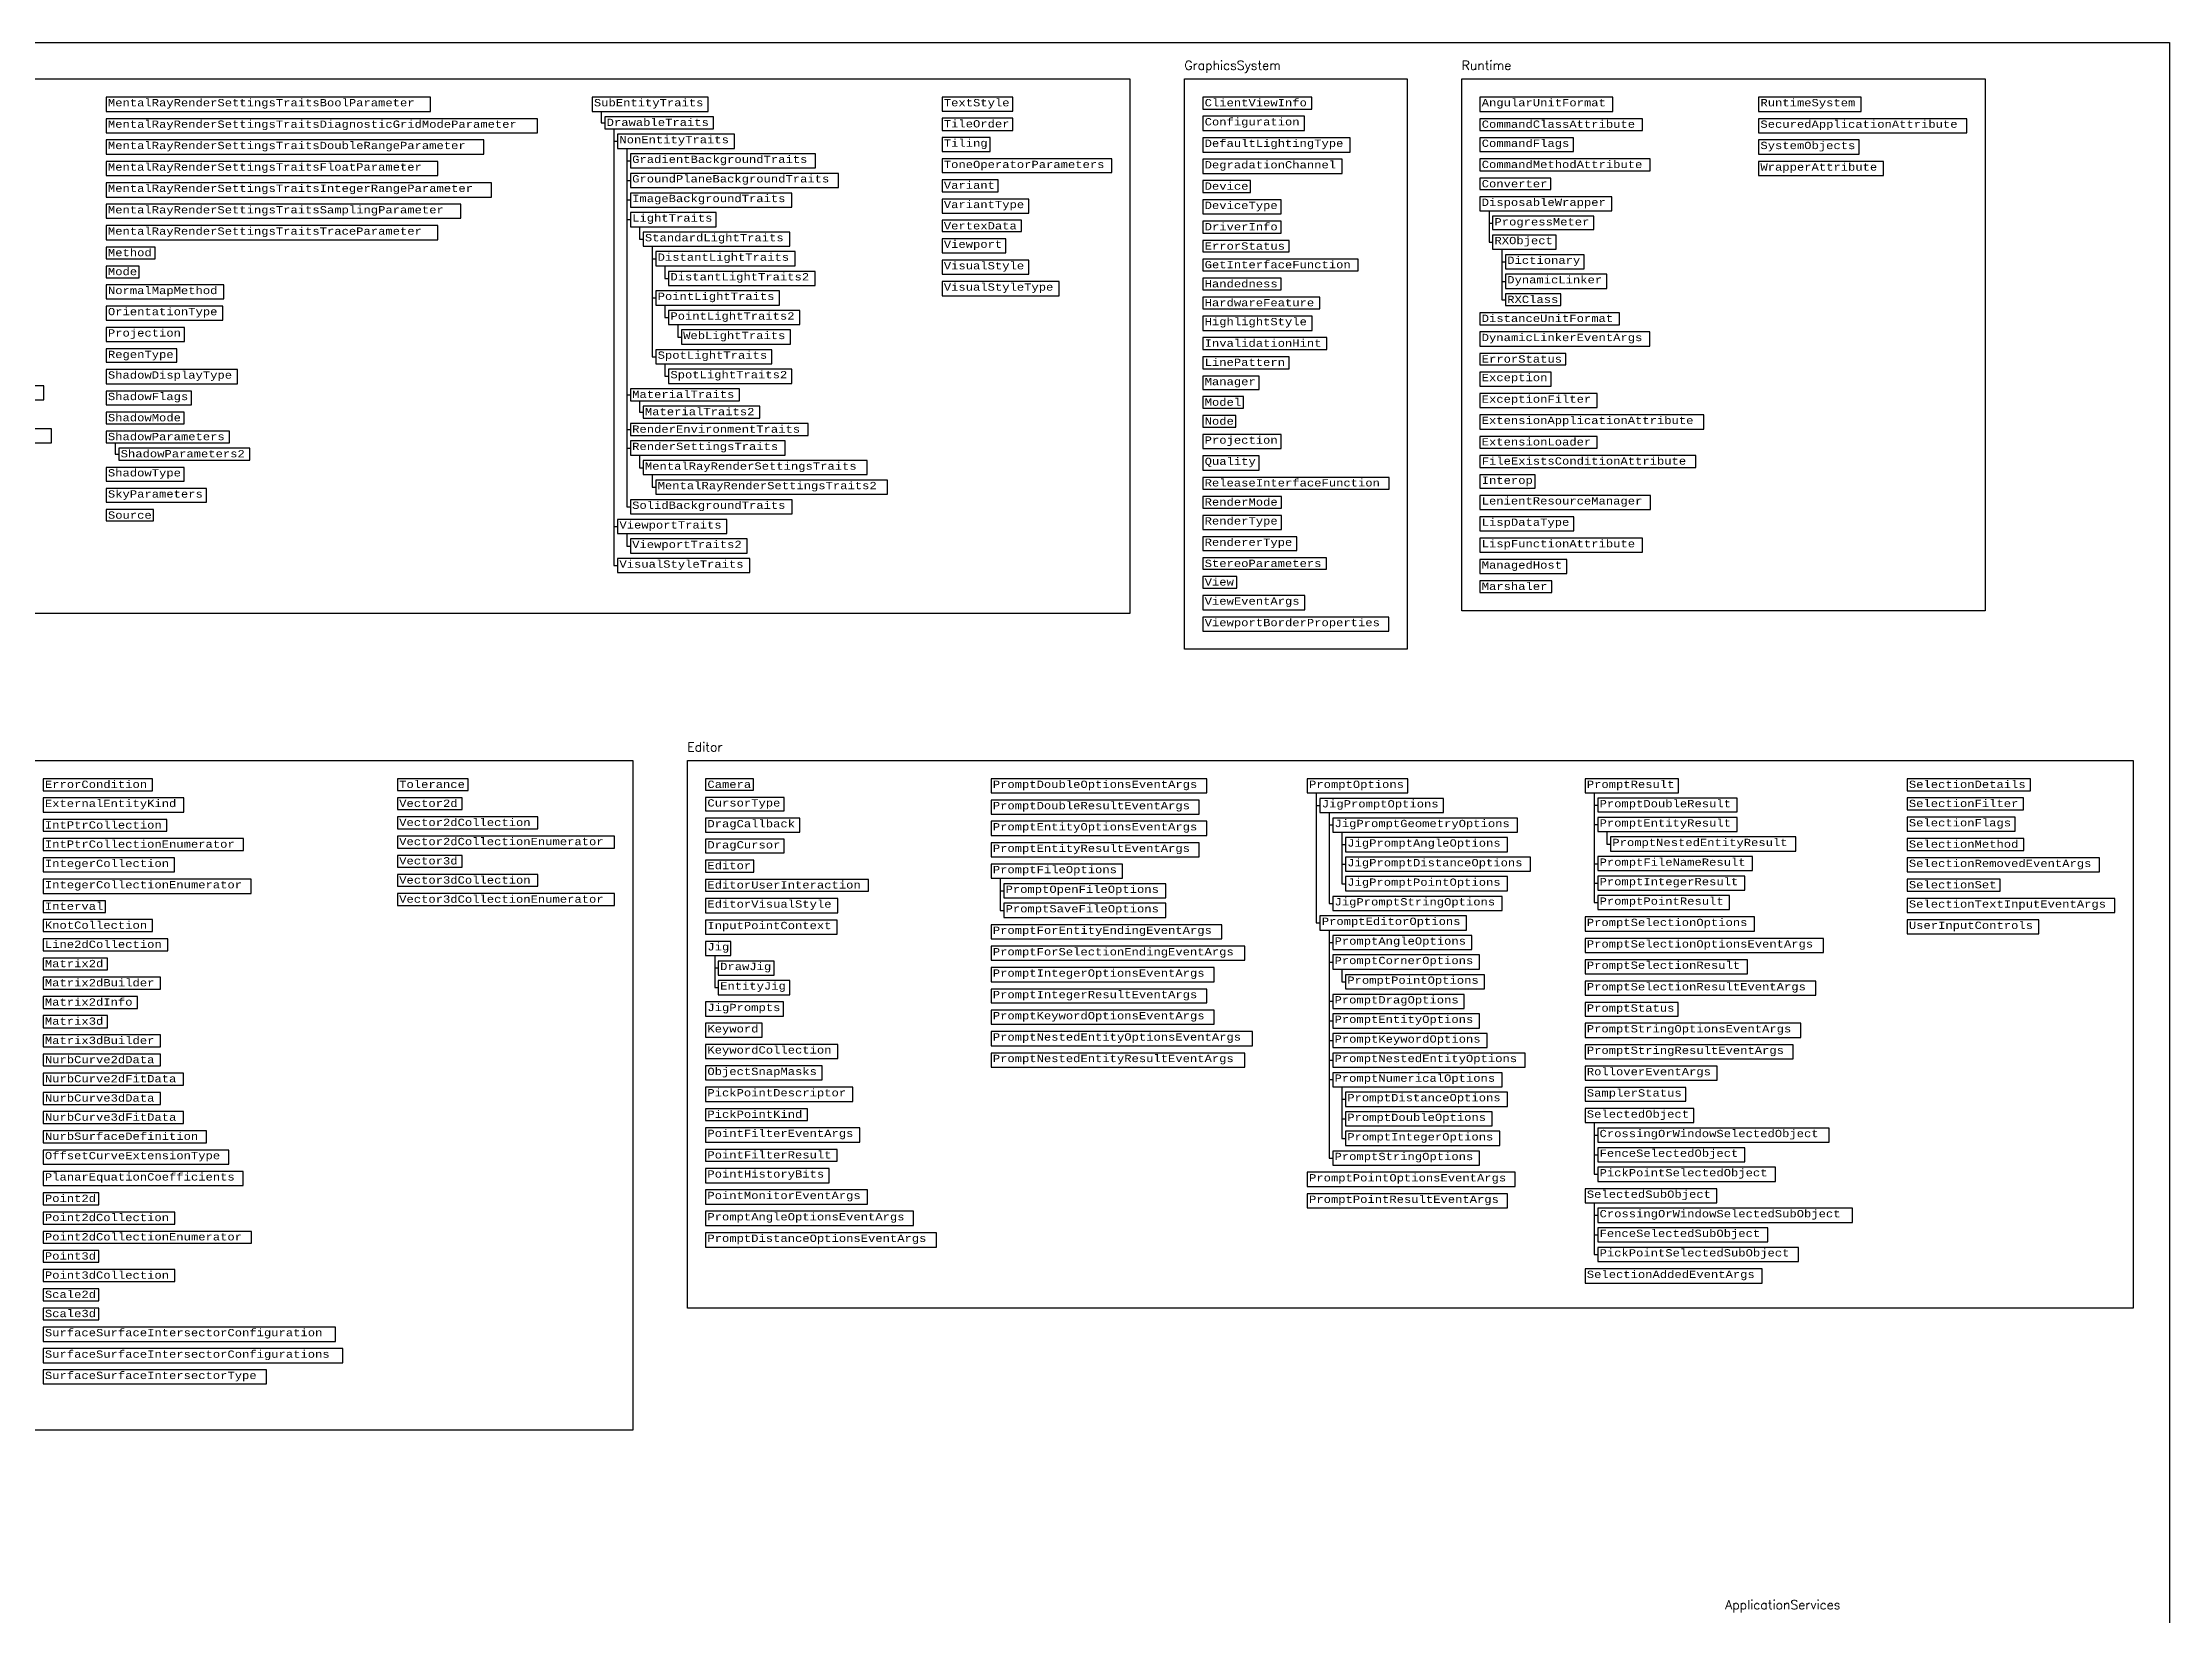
# Model space of a CAD drawing. Header units: inches. Extents: x 350 to 856, y -216 to 10.
# Drawn here: x 738.8 to 855.5, y -86.2 to 0.1 of the extents above; entities that cross this region are included whole.
import ezdxf

# ---------------------------------------------------------------- set-up
doc = ezdxf.new("R2010")
doc.units = ezdxf.units.IN
doc.header["$MEASUREMENT"] = 0
doc.layers.add('Managed', color=3, linetype='Continuous')
doc.styles.add('Categories', font='romanc.shx', dxfattribs={"height": 0.5})
doc.styles.add('PureManaged', font='COUR.TTF', dxfattribs={"height": 0.4})

msp = doc.modelspace()

# ---------------------------------------------------------------- linework, layer by layer
for p, q in [((769.44, -3.68), (769.44, -4.3)), ((769.44, -4.3), (769.64, -4.3)), ((770.14, -4.63), (770.14, -28.61)), ((770.14, -5.32), (770.34, -5.32)), ((770.84, -5.71), (770.84, -25.39)), ((770.84, -6.39), (771.04, -6.39)), ((770.84, -7.47), (771.04, -7.47)), ((770.84, -8.54), (771.04, -8.54)), ((818.18, -9.14), (818.18, -10.86)), ((770.84, -9.62), (771.04, -9.62)), ((771.54, -10.01), (771.54, -10.69)), ((818.18, -9.81), (818.38, -9.81)), ((771.54, -10.69), (771.74, -10.69)), ((772.24, -11.08), (772.24, -17.15)), ((818.18, -10.86), (818.38, -10.86)), ((818.88, -11.25), (818.88, -14.02)), ((772.24, -11.77), (772.44, -11.77)), ((772.94, -12.16), (772.94, -12.85)), ((818.88, -11.94), (819.08, -11.94)), ((772.24, -13.92), (772.44, -13.92)), ((772.94, -12.85), (773.14, -12.85)), ((818.88, -13.01), (819.08, -13.01)), ((772.94, -14.31), (772.94, -15)), ((772.94, -15), (773.14, -15)), ((818.88, -14.02), (819.08, -14.02)), ((773.64, -15.38), (773.64, -16.07)), ((773.64, -16.07), (773.84, -16.07)), ((772.24, -17.15), (772.44, -17.15)), ((772.94, -17.53), (772.94, -18.22)), ((772.94, -18.22), (773.14, -18.22)), ((770.84, -19.24), (771.04, -19.24)), ((771.54, -19.56), (771.54, -20.19)), ((771.54, -20.19), (771.74, -20.19)), ((742.76, -21.87), (742.76, -22.49)), ((770.84, -21.15), (771.04, -21.15)), ((770.84, -22.16), (771.04, -22.16)), ((742.76, -22.49), (742.96, -22.49)), ((771.54, -22.55), (771.54, -23.24)), ((771.54, -23.24), (771.74, -23.24)), ((772.24, -23.62), (772.24, -24.31)), ((772.24, -24.31), (772.44, -24.31)), ((770.84, -25.39), (771.04, -25.39)), ((770.14, -26.46), (770.34, -26.46)), ((770.84, -26.85), (770.84, -27.54)), ((770.84, -27.54), (771.04, -27.54)), ((770.14, -28.61), (770.34, -28.61)), ((808.7, -41.09), (808.7, -48.23)), ((808.7, -41.78), (808.9, -41.78)), ((823.95, -41.08), (823.95, -47.11)), ((823.95, -41.76), (824.15, -41.76)), ((809.4, -42.17), (809.4, -47.16)), ((809.4, -42.85), (809.6, -42.85)), ((823.95, -42.83), (824.15, -42.83)), ((810.1, -43.24), (810.1, -46.08)), ((810.1, -43.93), (810.3, -43.93)), ((824.65, -43.21), (824.65, -43.9)), ((824.65, -43.9), (824.85, -43.9)), ((775.17, -44.78), (775.17, -44.78)), ((810.1, -45.01), (810.3, -45.01)), ((823.95, -44.98), (824.15, -44.98)), ((791.34, -45.78), (791.34, -47.54)), ((791.34, -46.47), (791.54, -46.47)), ((810.1, -46.08), (810.3, -46.08)), ((823.95, -46.05), (824.15, -46.05)), ((791.34, -47.54), (791.54, -47.54)), ((809.4, -47.16), (809.6, -47.16)), ((823.95, -47.11), (824.15, -47.11)), ((808.7, -48.23), (808.9, -48.23)), ((809.4, -48.62), (809.4, -61.14)), ((775.67, -50.02), (775.67, -51.78)), ((809.4, -49.31), (809.6, -49.31)), ((775.67, -50.7), (775.87, -50.7)), ((809.4, -50.38), (809.6, -50.38)), ((810.1, -50.77), (810.1, -51.46)), ((775.67, -51.78), (775.87, -51.78)), ((809.4, -52.53), (809.6, -52.53)), ((810.1, -51.46), (810.3, -51.46)), ((809.4, -53.61), (809.6, -53.61)), ((809.4, -54.68), (809.6, -54.68)), ((809.4, -55.76), (809.6, -55.76)), ((809.4, -56.83), (809.6, -56.83)), ((810.1, -57.22), (810.1, -60.06)), ((810.1, -57.91), (810.3, -57.91)), ((810.1, -58.99), (810.3, -58.99)), ((823.95, -59.19), (823.95, -62.03)), ((810.1, -60.06), (810.3, -60.06)), ((823.95, -59.88), (824.15, -59.88)), ((809.4, -61.14), (809.6, -61.14)), ((823.95, -60.96), (824.15, -60.96)), ((823.95, -62.03), (824.15, -62.03)), ((823.95, -63.59), (823.95, -66.43)), ((823.95, -64.28), (824.15, -64.28)), ((823.95, -65.36), (824.15, -65.36)), ((823.95, -66.43), (824.15, -66.43))]:
    msp.add_line(p, q)
for points in [[(637.23, 0.1), (855.54, 0.1), (855.54, -175.53), (637.23, -175.53)], [(702.93, -1.9), (798.47, -1.9), (798.47, -31.24), (702.93, -31.24)], [(801.47, -1.9), (813.68, -1.9), (813.68, -33.21), (801.47, -33.21)], [(816.68, -1.9), (845.41, -1.9), (845.41, -31.09), (816.68, -31.09)], [(742.26, -2.9), (742.26, -3.68), (760.06, -3.68), (760.06, -2.9)], [(768.94, -2.9), (768.94, -3.68), (775.31, -3.68), (775.31, -2.9)], [(788.15, -2.9), (788.15, -3.66), (792.03, -3.66), (792.03, -2.9)], [(802.47, -2.9), (802.47, -3.55), (808.46, -3.55), (808.46, -2.9)], [(817.68, -2.9), (817.68, -3.68), (824.97, -3.68), (824.97, -2.9)], [(832.98, -2.9), (832.98, -3.68), (838.61, -3.68), (838.61, -2.9)], [(742.26, -4.08), (742.26, -4.85), (765.94, -4.85), (765.94, -4.08)], [(769.64, -3.98), (769.64, -4.63), (775.6, -4.63), (775.6, -3.98)], [(788.15, -4.06), (788.15, -4.72), (792.04, -4.72), (792.04, -4.06)], [(802.47, -3.95), (802.47, -4.73), (808.05, -4.73), (808.05, -3.95)], [(817.68, -4.08), (817.68, -4.73), (826.61, -4.73), (826.61, -4.08)], [(832.98, -4.08), (832.98, -4.85), (844.41, -4.85), (844.41, -4.08)], [(742.26, -5.25), (742.26, -6.03), (763, -6.03), (763, -5.25)], [(770.34, -4.93), (770.34, -5.71), (776.75, -5.71), (776.75, -4.93)], [(788.15, -5.12), (788.15, -5.89), (790.8, -5.89), (790.8, -5.12)], [(802.47, -5.13), (802.47, -5.91), (810.55, -5.91), (810.55, -5.13)], [(817.68, -5.13), (817.68, -5.89), (822.81, -5.89), (822.81, -5.13)], [(832.98, -5.25), (832.98, -6.03), (838.51, -6.03), (838.51, -5.25)], [(742.26, -6.43), (742.26, -7.2), (760.48, -7.2), (760.48, -6.43)], [(771.04, -6.01), (771.04, -6.78), (781.21, -6.78), (781.21, -6.01)], [(788.15, -6.29), (788.15, -7.03), (797.47, -7.03), (797.47, -6.29)], [(802.47, -6.31), (802.47, -7.08), (810.12, -7.08), (810.12, -6.31)], [(817.68, -6.29), (817.68, -6.95), (827.03, -6.95), (827.03, -6.29)], [(832.98, -6.43), (832.98, -7.2), (839.84, -7.2), (839.84, -6.43)], [(742.26, -7.6), (742.26, -8.38), (763.42, -8.38), (763.42, -7.6)], [(771.04, -7.08), (771.04, -7.86), (782.47, -7.86), (782.47, -7.08)], [(771.04, -8.16), (771.04, -8.93), (779.91, -8.93), (779.91, -8.16)], [(788.15, -7.43), (788.15, -8.09), (791.24, -8.09), (791.24, -7.43)], [(802.47, -7.48), (802.47, -8.14), (805.09, -8.14), (805.09, -7.48)], [(817.68, -7.35), (817.68, -7.97), (821.58, -7.97), (821.58, -7.35)], [(742.26, -8.78), (742.26, -9.55), (761.74, -9.55), (761.74, -8.78)], [(771.04, -9.23), (771.04, -10.01), (775.75, -10.01), (775.75, -9.23)], [(788.15, -8.49), (788.15, -9.26), (792.91, -9.26), (792.91, -8.49)], [(802.47, -8.54), (802.47, -9.31), (806.77, -9.31), (806.77, -8.54)], [(817.68, -8.37), (817.68, -9.14), (824.93, -9.14), (824.93, -8.37)], [(742.26, -9.95), (742.26, -10.73), (760.48, -10.73), (760.48, -9.95)], [(771.74, -10.31), (771.74, -11.08), (779.79, -11.08), (779.79, -10.31)], [(788.15, -9.66), (788.15, -10.27), (792.51, -10.27), (792.51, -9.66)], [(802.47, -9.71), (802.47, -10.37), (806.77, -10.37), (806.77, -9.71)], [(818.38, -9.44), (818.38, -10.17), (823.94, -10.17), (823.94, -9.44)], [(818.38, -10.47), (818.38, -11.25), (821.86, -11.25), (821.86, -10.47)], [(742.26, -11.13), (742.26, -11.77), (744.96, -11.77), (744.96, -11.13)], [(772.44, -11.38), (772.44, -12.16), (780.08, -12.16), (780.08, -11.38)], [(788.15, -10.67), (788.15, -11.45), (791.66, -11.45), (791.66, -10.67)], [(802.47, -10.77), (802.47, -11.39), (807.2, -11.39), (807.2, -10.77)], [(819.08, -11.55), (819.08, -12.32), (823.41, -12.32), (823.41, -11.55)], [(742.26, -12.17), (742.26, -12.81), (744.07, -12.81), (744.07, -12.17)], [(773.14, -12.46), (773.14, -13.23), (781.18, -13.23), (781.18, -12.46)], [(788.15, -11.85), (788.15, -12.62), (792.91, -12.62), (792.91, -11.85)], [(802.47, -11.79), (802.47, -12.44), (810.99, -12.44), (810.99, -11.79)], [(802.47, -12.84), (802.47, -13.48), (806.77, -13.48), (806.77, -12.84)], [(819.08, -12.62), (819.08, -13.4), (824.65, -13.4), (824.65, -12.62)], [(742.26, -13.21), (742.26, -13.97), (748.73, -13.97), (748.73, -13.21)], [(772.44, -13.53), (772.44, -14.31), (779.23, -14.31), (779.23, -13.53)], [(788.15, -13.02), (788.15, -13.8), (794.59, -13.8), (794.59, -13.02)], [(802.47, -13.88), (802.47, -14.52), (808.89, -14.52), (808.89, -13.88)], [(819.08, -13.7), (819.08, -14.34), (822.12, -14.34), (822.12, -13.7)], [(742.26, -14.37), (742.26, -15.14), (748.67, -15.14), (748.67, -14.37)], [(773.14, -14.61), (773.14, -15.38), (780.34, -15.38), (780.34, -14.61)], [(802.47, -14.92), (802.47, -15.7), (808.47, -15.7), (808.47, -14.92)], [(817.68, -14.74), (817.68, -15.39), (825.34, -15.39), (825.34, -14.74)], [(742.26, -15.54), (742.26, -16.32), (746.56, -16.32), (746.56, -15.54)], [(773.84, -15.68), (773.84, -16.46), (779.84, -16.46), (779.84, -15.68)], [(802.47, -16.1), (802.47, -16.75), (809.27, -16.75), (809.27, -16.1)], [(817.68, -15.79), (817.68, -16.57), (827, -16.57), (827, -15.79)], [(742.26, -16.72), (742.26, -17.45), (746.15, -17.45), (746.15, -16.72)], [(772.44, -16.76), (772.44, -17.53), (778.81, -17.53), (778.81, -16.76)], [(802.47, -17.15), (802.47, -17.81), (807.21, -17.81), (807.21, -17.15)], [(817.68, -16.97), (817.68, -17.59), (822.4, -17.59), (822.4, -16.97)], [(742.26, -17.85), (742.26, -18.63), (749.48, -18.63), (749.48, -17.85)], [(773.14, -17.83), (773.14, -18.61), (779.91, -18.61), (779.91, -17.83)], [(802.47, -18.21), (802.47, -18.94), (805.57, -18.94), (805.57, -18.21)], [(817.68, -17.99), (817.68, -18.77), (821.59, -18.77), (821.59, -17.99)], [(727.77, -18.75), (727.77, -19.52), (738.84, -19.52), (738.84, -18.75)], [(742.26, -19.03), (742.26, -19.79), (746.94, -19.79), (746.94, -19.03)], [(771.04, -18.91), (771.04, -19.56), (777.04, -19.56), (777.04, -18.91)], [(802.47, -19.34), (802.47, -19.98), (804.7, -19.98), (804.7, -19.34)], [(817.68, -19.17), (817.68, -19.94), (824.12, -19.94), (824.12, -19.17)], [(742.26, -20.19), (742.26, -20.83), (746.54, -20.83), (746.54, -20.19)], [(771.04, -20.82), (771.04, -21.47), (780.8, -21.47), (780.8, -20.82)], [(771.74, -19.86), (771.74, -20.52), (778.15, -20.52), (778.15, -19.86)], [(802.47, -20.38), (802.47, -21.02), (804.29, -21.02), (804.29, -20.38)], [(817.68, -20.34), (817.68, -21.12), (829.98, -21.12), (829.98, -20.34)], [(727.77, -21.1), (727.77, -21.87), (739.26, -21.87), (739.26, -21.1)], [(742.26, -21.23), (742.26, -21.87), (749.04, -21.87), (749.04, -21.23)], [(742.96, -22.17), (742.96, -22.82), (750.15, -22.82), (750.15, -22.17)], [(771.04, -21.77), (771.04, -22.55), (779.54, -22.55), (779.54, -21.77)], [(802.47, -21.42), (802.47, -22.19), (806.77, -22.19), (806.77, -21.42)], [(817.68, -21.52), (817.68, -22.17), (824.12, -22.17), (824.12, -21.52)], [(742.26, -23.22), (742.26, -23.98), (746.54, -23.98), (746.54, -23.22)], [(771.74, -22.85), (771.74, -23.62), (784.04, -23.62), (784.04, -22.85)], [(802.47, -22.59), (802.47, -23.37), (805.56, -23.37), (805.56, -22.59)], [(817.68, -22.57), (817.68, -23.23), (829.54, -23.23), (829.54, -22.57)], [(742.26, -24.38), (742.26, -25.14), (747.78, -25.14), (747.78, -24.38)], [(772.44, -23.92), (772.44, -24.7), (785.15, -24.7), (785.15, -23.92)], [(802.47, -23.77), (802.47, -24.42), (812.69, -24.42), (812.69, -23.77)], [(817.68, -23.63), (817.68, -24.36), (820.71, -24.36), (820.71, -23.63)], [(742.26, -25.54), (742.26, -26.16), (744.86, -26.16), (744.86, -25.54)], [(771.04, -25), (771.04, -25.78), (779.93, -25.78), (779.93, -25)], [(802.47, -24.82), (802.47, -25.46), (806.79, -25.46), (806.79, -24.82)], [(817.68, -24.76), (817.68, -25.53), (827.04, -25.53), (827.04, -24.76)], [(770.34, -26.08), (770.34, -26.85), (776.34, -26.85), (776.34, -26.08)], [(802.47, -25.86), (802.47, -26.63), (806.79, -26.63), (806.79, -25.86)], [(817.68, -25.93), (817.68, -26.71), (822.83, -26.71), (822.83, -25.93)], [(771.04, -27.15), (771.04, -27.93), (777.45, -27.93), (777.45, -27.15)], [(802.47, -27.03), (802.47, -27.79), (807.63, -27.79), (807.63, -27.03)], [(817.68, -27.11), (817.68, -27.88), (826.61, -27.88), (826.61, -27.11)], [(770.34, -28.23), (770.34, -29), (777.6, -29), (777.6, -28.23)], [(802.47, -28.19), (802.47, -28.81), (809.26, -28.81), (809.26, -28.19)], [(817.68, -28.28), (817.68, -29.05), (822.45, -29.05), (822.45, -28.28)], [(802.47, -29.21), (802.47, -29.86), (804.33, -29.86), (804.33, -29.21)], [(802.47, -30.26), (802.47, -31.04), (808.06, -31.04), (808.06, -30.26)], [(817.68, -29.45), (817.68, -30.09), (821.62, -30.09), (821.62, -29.45)], [(802.47, -31.44), (802.47, -32.21), (812.68, -32.21), (812.68, -31.44)], [(707.7, -39.32), (771.17, -39.32), (771.17, -76.08), (707.7, -76.08)], [(774.17, -39.32), (853.54, -39.32), (853.54, -69.37), (774.17, -69.37)], [(738.8, -40.32), (738.8, -40.97), (744.81, -40.97), (744.81, -40.32)], [(758.25, -40.32), (758.25, -40.96), (762.13, -40.96), (762.13, -40.32)], [(775.17, -40.32), (775.17, -40.94), (777.81, -40.94), (777.81, -40.32)], [(790.84, -40.32), (790.84, -41.09), (802.68, -41.09), (802.68, -40.32)], [(808.2, -40.32), (808.2, -41.09), (813.73, -41.09), (813.73, -40.32)], [(823.45, -40.32), (823.45, -41.08), (828.58, -41.08), (828.58, -40.32)], [(841.13, -40.32), (841.13, -40.97), (847.91, -40.97), (847.91, -40.32)], [(738.8, -41.37), (738.8, -42.15), (746.52, -42.15), (746.52, -41.37)], [(758.25, -41.36), (758.25, -42.01), (761.8, -42.01), (761.8, -41.36)], [(775.17, -41.34), (775.17, -42.08), (779.48, -42.08), (779.48, -41.34)], [(790.84, -41.49), (790.84, -42.25), (802.26, -42.25), (802.26, -41.49)], [(808.9, -41.39), (808.9, -42.17), (815.69, -42.17), (815.69, -41.39)], [(824.15, -41.38), (824.15, -42.14), (831.81, -42.14), (831.81, -41.38)], [(841.13, -41.37), (841.13, -42.03), (847.53, -42.03), (847.53, -41.37)], [(738.8, -42.55), (738.8, -43.2), (745.6, -43.2), (745.6, -42.55)], [(758.25, -42.41), (758.25, -43.06), (765.97, -43.06), (765.97, -42.41)], [(775.17, -42.48), (775.17, -43.24), (780.34, -43.24), (780.34, -42.48)], [(790.84, -42.65), (790.84, -43.43), (802.68, -43.43), (802.68, -42.65)], [(809.6, -42.47), (809.6, -43.24), (819.75, -43.24), (819.75, -42.47)], [(824.15, -42.44), (824.15, -43.21), (831.81, -43.21), (831.81, -42.44)], [(841.13, -42.43), (841.13, -43.2), (847.07, -43.2), (847.07, -42.43)], [(738.8, -43.6), (738.8, -44.26), (749.81, -44.26), (749.81, -43.6)], [(758.25, -43.46), (758.25, -44.12), (770.17, -44.12), (770.17, -43.46)], [(775.17, -43.64), (775.17, -44.38), (779.48, -44.38), (779.48, -43.64)], [(790.84, -43.83), (790.84, -44.6), (802.26, -44.6), (802.26, -43.83)], [(810.3, -43.54), (810.3, -44.32), (819.19, -44.32), (819.19, -43.54)], [(824.85, -43.51), (824.85, -44.29), (835.03, -44.29), (835.03, -43.51)], [(841.13, -43.6), (841.13, -44.26), (847.55, -44.26), (847.55, -43.6)], [(738.8, -44.66), (738.8, -45.43), (746.02, -45.43), (746.02, -44.66)], [(758.25, -44.52), (758.25, -45.17), (761.8, -45.17), (761.8, -44.52)], [(775.17, -44.78), (775.17, -45.44), (777.82, -45.44), (777.82, -44.78)], [(790.84, -45), (790.84, -45.78), (798.06, -45.78), (798.06, -45)], [(810.3, -44.62), (810.3, -45.39), (820.45, -45.39), (820.45, -44.62)], [(824.15, -44.59), (824.15, -45.36), (832.65, -45.36), (832.65, -44.59)], [(841.13, -44.66), (841.13, -45.43), (851.7, -45.43), (851.7, -44.66)], [(738.8, -45.83), (738.8, -46.61), (750.23, -46.61), (750.23, -45.83)], [(758.25, -45.57), (758.25, -46.22), (765.97, -46.22), (765.97, -45.57)], [(758.25, -46.62), (758.25, -47.28), (770.17, -47.28), (770.17, -46.62)], [(775.17, -45.84), (775.17, -46.49), (784.12, -46.49), (784.12, -45.84)], [(791.54, -46.08), (791.54, -46.85), (800.44, -46.85), (800.44, -46.08)], [(810.3, -45.69), (810.3, -46.47), (819.19, -46.47), (819.19, -45.69)], [(824.15, -45.66), (824.15, -46.43), (832.23, -46.43), (832.23, -45.66)], [(841.13, -45.83), (841.13, -46.49), (846.25, -46.49), (846.25, -45.83)], [(738.8, -47.01), (738.8, -47.65), (742.22, -47.65), (742.22, -47.01)], [(775.17, -46.89), (775.17, -47.67), (782.43, -47.67), (782.43, -46.89)], [(791.54, -47.15), (791.54, -47.93), (800.44, -47.93), (800.44, -47.15)], [(808.9, -47.84), (808.9, -48.62), (816.95, -48.62), (816.95, -47.84)], [(809.6, -46.77), (809.6, -47.54), (818.91, -47.54), (818.91, -46.77)], [(824.15, -46.73), (824.15, -47.5), (831.38, -47.5), (831.38, -46.73)], [(841.13, -46.89), (841.13, -47.66), (852.54, -47.66), (852.54, -46.89)], [(738.8, -48.05), (738.8, -48.7), (744.81, -48.7), (744.81, -48.05)], [(775.17, -48.07), (775.17, -48.84), (782.39, -48.84), (782.39, -48.07)], [(790.84, -48.33), (790.84, -49.11), (803.52, -49.11), (803.52, -48.33)], [(809.6, -48.92), (809.6, -49.69), (817.23, -49.69), (817.23, -48.92)], [(823.45, -47.9), (823.45, -48.68), (832.76, -48.68), (832.76, -47.9)], [(841.13, -48.06), (841.13, -48.82), (848.37, -48.82), (848.37, -48.06)], [(738.8, -49.1), (738.8, -49.76), (745.64, -49.76), (745.64, -49.1)], [(738.8, -50.16), (738.8, -50.81), (742.34, -50.81), (742.34, -50.16)], [(775.17, -49.24), (775.17, -50.02), (776.55, -50.02), (776.55, -49.24)], [(790.84, -49.51), (790.84, -50.28), (804.78, -50.28), (804.78, -49.51)], [(809.6, -49.99), (809.6, -50.77), (817.65, -50.77), (817.65, -49.99)], [(823.45, -49.08), (823.45, -49.85), (836.55, -49.85), (836.55, -49.08)], [(738.8, -51.21), (738.8, -51.87), (745.25, -51.87), (745.25, -51.21)], [(775.87, -50.32), (775.87, -51.09), (778.93, -51.09), (778.93, -50.32)], [(790.84, -50.68), (790.84, -51.46), (803.1, -51.46), (803.1, -50.68)], [(810.3, -51.07), (810.3, -51.85), (817.93, -51.85), (817.93, -51.07)], [(823.45, -50.25), (823.45, -51.03), (832.37, -51.03), (832.37, -50.25)], [(738.8, -52.27), (738.8, -52.92), (743.98, -52.92), (743.98, -52.27)], [(775.87, -51.39), (775.87, -52.17), (779.8, -52.17), (779.8, -51.39)], [(790.84, -51.86), (790.84, -52.62), (802.68, -52.62), (802.68, -51.86)], [(809.6, -52.15), (809.6, -52.92), (816.81, -52.92), (816.81, -52.15)], [(823.45, -51.43), (823.45, -52.2), (836.13, -52.2), (836.13, -51.43)], [(738.8, -53.32), (738.8, -53.98), (742.34, -53.98), (742.34, -53.32)], [(775.17, -52.57), (775.17, -53.34), (779.44, -53.34), (779.44, -52.57)], [(790.84, -53.02), (790.84, -53.79), (803.1, -53.79), (803.1, -53.02)], [(809.6, -53.22), (809.6, -54), (817.65, -54), (817.65, -53.22)], [(823.45, -52.6), (823.45, -53.34), (828.56, -53.34), (828.56, -52.6)], [(738.8, -54.38), (738.8, -55.03), (745.25, -55.03), (745.25, -54.38)], [(775.17, -53.74), (775.17, -54.5), (778.27, -54.5), (778.27, -53.74)], [(790.84, -54.19), (790.84, -54.97), (805.2, -54.97), (805.2, -54.19)], [(809.6, -54.3), (809.6, -55.07), (818.07, -55.07), (818.07, -54.3)], [(823.45, -53.74), (823.45, -54.52), (835.29, -54.52), (835.29, -53.74)], [(738.8, -55.43), (738.8, -56.08), (745.24, -56.08), (745.24, -55.43)], [(775.17, -54.9), (775.17, -55.68), (782.44, -55.68), (782.44, -54.9)], [(790.84, -55.37), (790.84, -56.14), (804.78, -56.14), (804.78, -55.37)], [(809.6, -55.37), (809.6, -56.15), (820.17, -56.15), (820.17, -55.37)], [(823.45, -54.92), (823.45, -55.69), (834.87, -55.69), (834.87, -54.92)], [(738.8, -56.48), (738.8, -57.14), (746.51, -57.14), (746.51, -56.48)], [(775.17, -56.08), (775.17, -56.85), (781.57, -56.85), (781.57, -56.08)], [(809.6, -56.45), (809.6, -57.22), (818.91, -57.22), (818.91, -56.45)], [(823.45, -56.09), (823.45, -56.86), (830.7, -56.86), (830.7, -56.09)], [(738.8, -57.54), (738.8, -58.19), (745.24, -58.19), (745.24, -57.54)], [(775.17, -57.25), (775.17, -58.03), (783.25, -58.03), (783.25, -57.25)], [(810.3, -57.52), (810.3, -58.3), (819.19, -58.3), (819.19, -57.52)], [(823.45, -57.26), (823.45, -58.02), (828.98, -58.02), (828.98, -57.26)], [(738.8, -58.59), (738.8, -59.24), (746.51, -59.24), (746.51, -58.59)], [(775.17, -58.43), (775.17, -59.08), (780.76, -59.08), (780.76, -58.43)], [(775.17, -59.48), (775.17, -60.26), (783.64, -60.26), (783.64, -59.48)], [(810.3, -58.6), (810.3, -59.37), (818.35, -59.37), (818.35, -58.6)], [(823.45, -58.42), (823.45, -59.19), (829.42, -59.19), (829.42, -58.42)], [(824.15, -59.49), (824.15, -60.27), (836.86, -60.27), (836.86, -59.49)], [(738.8, -59.64), (738.8, -60.3), (747.77, -60.3), (747.77, -59.64)], [(738.8, -60.7), (738.8, -61.47), (748.99, -61.47), (748.99, -60.7)], [(775.17, -60.66), (775.17, -61.31), (782.4, -61.31), (782.4, -60.66)], [(810.3, -59.67), (810.3, -60.45), (818.77, -60.45), (818.77, -59.67)], [(824.15, -60.57), (824.15, -61.34), (832.23, -61.34), (832.23, -60.57)], [(738.8, -61.87), (738.8, -62.65), (749.79, -62.65), (749.79, -61.87)], [(775.17, -61.71), (775.17, -62.49), (781.96, -62.49), (781.96, -61.71)], [(809.6, -60.75), (809.6, -61.52), (817.65, -61.52), (817.65, -60.75)], [(824.15, -61.64), (824.15, -62.42), (833.91, -62.42), (833.91, -61.64)], [(738.8, -63.05), (738.8, -63.7), (741.87, -63.7), (741.87, -63.05)], [(775.17, -62.89), (775.17, -63.66), (784.06, -63.66), (784.06, -62.89)], [(808.2, -61.92), (808.2, -62.7), (819.61, -62.7), (819.61, -61.92)], [(823.45, -62.82), (823.45, -63.59), (830.68, -63.59), (830.68, -62.82)], [(738.8, -64.1), (738.8, -64.76), (746.04, -64.76), (746.04, -64.1)], [(775.17, -64.06), (775.17, -64.84), (786.58, -64.84), (786.58, -64.06)], [(808.2, -63.1), (808.2, -63.87), (819.19, -63.87), (819.19, -63.1)], [(824.15, -63.89), (824.15, -64.67), (838.13, -64.67), (838.13, -63.89)], [(738.8, -65.16), (738.8, -65.81), (750.24, -65.81), (750.24, -65.16)], [(775.17, -65.24), (775.17, -66.02), (787.84, -66.02), (787.84, -65.24)], [(824.15, -64.97), (824.15, -65.74), (833.49, -65.74), (833.49, -64.97)], [(738.8, -66.21), (738.8, -66.86), (741.87, -66.86), (741.87, -66.21)], [(824.15, -66.04), (824.15, -66.82), (835.17, -66.82), (835.17, -66.04)], [(738.8, -67.26), (738.8, -67.92), (746.04, -67.92), (746.04, -67.26)], [(823.45, -67.22), (823.45, -68), (833.18, -68), (833.18, -67.22)], [(738.8, -68.32), (738.8, -68.97), (741.86, -68.97), (741.86, -68.32)], [(738.8, -69.37), (738.8, -70.02), (741.86, -70.02), (741.86, -69.37)], [(738.8, -70.42), (738.8, -71.2), (754.86, -71.2), (754.86, -70.42)], [(738.8, -71.6), (738.8, -72.37), (755.25, -72.37), (755.25, -71.6)], [(738.8, -72.77), (738.8, -73.53), (751.07, -73.53), (751.07, -72.77)]]:
    msp.add_lwpolyline(points, close=True)

# ---------------------------------------------------------------- texts
at = {"color": 1, "char_height": 0.5, "attachment_point": 1, "style": 'Categories'}
for s, insert, width in [('GraphicsSystem', (801.46, -0.9), 5.2039), ('Runtime', (816.68, -0.9), 3.1652), ('Editor', (774.17, -38.32), 6.613), ('ApplicationServices', (831.15, -85.41), 11.82)]:
    msp.add_mtext(s, dxfattribs=dict(at, insert=insert, width=width))
at = {"layer": 'Managed', "char_height": 0.4, "attachment_point": 1, "style": 'PureManaged'}
for s, insert in [('{\\Fcourier new;MentalRayRenderSettingsTraitsBoolParameter}', (742.36, -3)), ('{\\Fcourier new;SubEntityTraits}', (769.04, -3)), ('{\\Fcourier new;TextStyle}', (788.25, -3)), ('{\\Fcourier new;ClientViewInfo}', (802.57, -3)), ('{\\Fcourier new;AngularUnitFormat}', (817.78, -3)), ('{\\Fcourier new;RuntimeSystem}', (833.08, -3)), ('{\\Fcourier new;MentalRayRenderSettingsTraitsDiagnosticGridModeParameter}', (742.36, -4.18)), ('{\\Fcourier new;DrawableTraits}', (769.74, -4.08)), ('{\\Fcourier new;TileOrder}', (788.25, -4.16)), ('{\\Fcourier new;Configuration}', (802.57, -4.05)), ('{\\Fcourier new;CommandClassAttribute}', (817.78, -4.18)), ('{\\Fcourier new;SecuredApplicationAttribute}', (833.08, -4.18)), ('{\\Fcourier new;MentalRayRenderSettingsTraitsDoubleRangeParameter}', (742.36, -5.35)), ('{\\Fcourier new;NonEntityTraits}', (770.44, -5.03)), ('{\\Fcourier new;Tiling}', (788.25, -5.22)), ('{\\Fcourier new;DefaultLightingType}', (802.57, -5.23)), ('{\\Fcourier new;CommandFlags}', (817.78, -5.23)), ('{\\Fcourier new;SystemObjects}', (833.08, -5.35)), ('{\\Fcourier new;MentalRayRenderSettingsTraitsFloatParameter}', (742.36, -6.53)), ('{\\Fcourier new;GradientBackgroundTraits}', (771.14, -6.11)), ('{\\Fcourier new;ToneOperatorParameters}', (788.25, -6.39)), ('{\\Fcourier new;DegradationChannel}', (802.57, -6.41)), ('{\\Fcourier new;CommandMethodAttribute}', (817.78, -6.39)), ('{\\Fcourier new;WrapperAttribute}', (833.08, -6.53)), ('{\\Fcourier new;MentalRayRenderSettingsTraitsIntegerRangeParameter}', (742.36, -7.7)), ('{\\Fcourier new;GroundPlaneBackgroundTraits}', (771.14, -7.18)), ('{\\Fcourier new;Variant}', (788.25, -7.53)), ('{\\Fcourier new;Device}', (802.57, -7.58)), ('{\\Fcourier new;Converter}', (817.78, -7.45)), ('{\\Fcourier new;MentalRayRenderSettingsTraitsSamplingParameter}', (742.36, -8.88)), ('{\\Fcourier new;ImageBackgroundTraits}', (771.14, -8.26)), ('{\\Fcourier new;LightTraits}', (771.14, -9.33)), ('{\\Fcourier new;VariantType}', (788.25, -8.59)), ('{\\Fcourier new;DeviceType}', (802.57, -8.64)), ('{\\Fcourier new;DisposableWrapper}', (817.78, -8.47)), ('{\\Fcourier new;MentalRayRenderSettingsTraitsTraceParameter}', (742.36, -10.05)), ('{\\Fcourier new;StandardLightTraits}', (771.84, -10.41)), ('{\\Fcourier new;VertexData}', (788.25, -9.76)), ('{\\Fcourier new;DriverInfo}', (802.57, -9.81)), ('{\\Fcourier new;ProgressMeter}', (818.48, -9.54)), ('{\\Fcourier new;Method}', (742.36, -11.23)), ('{\\Fcourier new;DistantLightTraits}', (772.54, -11.48)), ('{\\Fcourier new;Viewport}', (788.25, -10.77)), ('{\\Fcourier new;ErrorStatus}', (802.57, -10.87)), ('{\\Fcourier new;RXObject}', (818.48, -10.57)), ('{\\Fcourier new;Dictionary}', (819.18, -11.65)), ('{\\Fcourier new;Mode}', (742.36, -12.27)), ('{\\Fcourier new;DistantLightTraits2}', (773.24, -12.56)), ('{\\Fcourier new;VisualStyle}', (788.25, -11.95)), ('{\\Fcourier new;GetInterfaceFunction}', (802.57, -11.89)), ('{\\Fcourier new;DynamicLinker}', (819.18, -12.72)), ('{\\Fcourier new;NormalMapMethod}', (742.36, -13.31)), ('{\\Fcourier new;PointLightTraits}', (772.54, -13.63)), ('{\\Fcourier new;VisualStyleType}', (788.25, -13.12)), ('{\\Fcourier new;Handedness}', (802.57, -12.94)), ('{\\Fcourier new;HardwareFeature}', (802.57, -13.98)), ('{\\Fcourier new;RXClass}', (819.18, -13.8)), ('{\\Fcourier new;OrientationType}', (742.36, -14.47)), ('{\\Fcourier new;PointLightTraits2}', (773.24, -14.71)), ('{\\Fcourier new;HighlightStyle}', (802.57, -15.02)), ('{\\Fcourier new;DistanceUnitFormat}', (817.78, -14.84)), ('{\\Fcourier new;Projection}', (742.36, -15.64)), ('{\\Fcourier new;WebLightTraits}', (773.94, -15.78)), ('{\\Fcourier new;InvalidationHint}', (802.57, -16.2)), ('{\\Fcourier new;DynamicLinkerEventArgs}', (817.78, -15.89)), ('{\\Fcourier new;RegenType}', (742.36, -16.82)), ('{\\Fcourier new;SpotLightTraits}', (772.54, -16.86)), ('{\\Fcourier new;LinePattern}', (802.57, -17.25)), ('{\\Fcourier new;ErrorStatus}', (817.78, -17.07)), ('{\\Fcourier new;ShadowDisplayType}', (742.36, -17.95)), ('{\\Fcourier new;SpotLightTraits2}', (773.24, -17.93)), ('{\\Fcourier new;Manager}', (802.57, -18.31)), ('{\\Fcourier new;Exception}', (817.78, -18.09)), ('{\\Fcourier new;ShadowFlags}', (742.36, -19.13)), ('{\\Fcourier new;MaterialTraits}', (771.14, -19.01)), ('{\\Fcourier new;Model}', (802.57, -19.44)), ('{\\Fcourier new;ExceptionFilter}', (817.78, -19.27)), ('{\\Fcourier new;ShadowMode}', (742.36, -20.29)), ('{\\Fcourier new;RenderEnvironmentTraits}', (771.14, -20.92)), ('{\\Fcourier new;MaterialTraits2}', (771.84, -19.96)), ('{\\Fcourier new;Node}', (802.57, -20.48)), ('{\\Fcourier new;ExtensionApplicationAttribute}', (817.78, -20.44)), ('{\\Fcourier new;ShadowParameters}', (742.36, -21.33)), ('{\\Fcourier new;RenderSettingsTraits}', (771.14, -21.87)), ('{\\Fcourier new;Projection}', (802.57, -21.52)), ('{\\Fcourier new;ExtensionLoader}', (817.78, -21.62)), ('{\\Fcourier new;ShadowType}', (742.36, -23.32)), ('{\\Fcourier new;ShadowParameters2}', (743.06, -22.27)), ('{\\Fcourier new;MentalRayRenderSettingsTraits}', (771.84, -22.95)), ('{\\Fcourier new;Quality}', (802.57, -22.69)), ('{\\Fcourier new;FileExistsConditionAttribute}', (817.78, -22.67)), ('{\\Fcourier new;SkyParameters}', (742.36, -24.48)), ('{\\Fcourier new;MentalRayRenderSettingsTraits2}', (772.54, -24.02)), ('{\\Fcourier new;ReleaseInterfaceFunction}', (802.57, -23.87)), ('{\\Fcourier new;Interop}', (817.78, -23.73)), ('{\\Fcourier new;Source}', (742.36, -25.64)), ('{\\Fcourier new;SolidBackgroundTraits}', (771.14, -25.1)), ('{\\Fcourier new;RenderMode}', (802.57, -24.92)), ('{\\Fcourier new;LenientResourceManager}', (817.78, -24.86)), ('{\\Fcourier new;ViewportTraits}', (770.44, -26.18)), ('{\\Fcourier new;RenderType}', (802.57, -25.96)), ('{\\Fcourier new;LispDataType}', (817.78, -26.03)), ('{\\Fcourier new;ViewportTraits2}', (771.14, -27.25)), ('{\\Fcourier new;RendererType}', (802.57, -27.13)), ('{\\Fcourier new;LispFunctionAttribute}', (817.78, -27.21)), ('{\\Fcourier new;VisualStyleTraits}', (770.44, -28.33)), ('{\\Fcourier new;StereoParameters}', (802.57, -28.29)), ('{\\Fcourier new;ManagedHost}', (817.78, -28.38)), ('{\\Fcourier new;View}', (802.57, -29.31)), ('{\\Fcourier new;ViewEventArgs}', (802.57, -30.36)), ('{\\Fcourier new;Marshaler}', (817.78, -29.55)), ('{\\Fcourier new;ViewportBorderProperties}', (802.57, -31.54)), ('{\\Fcourier new;ErrorCondition}', (738.9, -40.42)), ('{\\Fcourier new;Tolerance}', (758.35, -40.42)), ('{\\Fcourier new;Camera}', (775.27, -40.42)), ('{\\Fcourier new;PromptDoubleOptionsEventArgs}', (790.94, -40.42)), ('{\\Fcourier new;PromptOptions}', (808.3, -40.42)), ('{\\Fcourier new;PromptResult}', (823.55, -40.42)), ('{\\Fcourier new;SelectionDetails}', (841.23, -40.42)), ('{\\Fcourier new;ExternalEntityKind}', (738.9, -41.47)), ('{\\Fcourier new;Vector2d}', (758.35, -41.46)), ('{\\Fcourier new;CursorType}', (775.27, -41.44)), ('{\\Fcourier new;PromptDoubleResultEventArgs}', (790.94, -41.59)), ('{\\Fcourier new;JigPromptOptions}', (809, -41.49)), ('{\\Fcourier new;PromptDoubleResult}', (824.25, -41.48)), ('{\\Fcourier new;SelectionFilter}', (841.23, -41.47)), ('{\\Fcourier new;IntPtrCollection}', (738.9, -42.65)), ('{\\Fcourier new;Vector2dCollection}', (758.35, -42.51)), ('{\\Fcourier new;DragCallback}', (775.27, -42.58)), ('{\\Fcourier new;PromptEntityOptionsEventArgs}', (790.94, -42.75)), ('{\\Fcourier new;JigPromptGeometryOptions}', (809.7, -42.57)), ('{\\Fcourier new;PromptEntityResult}', (824.25, -42.54)), ('{\\Fcourier new;SelectionFlags}', (841.23, -42.53)), ('{\\Fcourier new;IntPtrCollectionEnumerator}', (738.9, -43.7)), ('{\\Fcourier new;Vector2dCollectionEnumerator}', (758.35, -43.56)), ('{\\Fcourier new;DragCursor}', (775.27, -43.74)), ('{\\Fcourier new;PromptEntityResultEventArgs}', (790.94, -43.93)), ('{\\Fcourier new;JigPromptAngleOptions}', (810.4, -43.64)), ('{\\Fcourier new;PromptNestedEntityResult}', (824.95, -43.61)), ('{\\Fcourier new;SelectionMethod}', (841.23, -43.7)), ('{\\Fcourier new;IntegerCollection}', (738.9, -44.76)), ('{\\Fcourier new;Vector3d}', (758.35, -44.62)), ('{\\Fcourier new;Editor}', (775.27, -44.88)), ('{\\Fcourier new;PromptFileOptions}', (790.94, -45.1)), ('{\\Fcourier new;JigPromptDistanceOptions}', (810.4, -44.72)), ('{\\Fcourier new;PromptFileNameResult}', (824.25, -44.69)), ('{\\Fcourier new;SelectionRemovedEventArgs}', (841.23, -44.76)), ('{\\Fcourier new;IntegerCollectionEnumerator}', (738.9, -45.93)), ('{\\Fcourier new;Vector3dCollection}', (758.35, -45.67)), ('{\\Fcourier new;Vector3dCollectionEnumerator}', (758.35, -46.72)), ('{\\Fcourier new;EditorUserInteraction}', (775.27, -45.94)), ('{\\Fcourier new;PromptOpenFileOptions}', (791.64, -46.18)), ('{\\Fcourier new;JigPromptPointOptions}', (810.4, -45.79)), ('{\\Fcourier new;PromptIntegerResult}', (824.25, -45.76)), ('{\\Fcourier new;SelectionSet}', (841.23, -45.93)), ('{\\Fcourier new;Interval}', (738.9, -47.11)), ('{\\Fcourier new;EditorVisualStyle}', (775.27, -46.99)), ('{\\Fcourier new;PromptSaveFileOptions}', (791.64, -47.25)), ('{\\Fcourier new;JigPromptStringOptions}', (809.7, -46.87)), ('{\\Fcourier new;PromptPointResult}', (824.25, -46.83)), ('{\\Fcourier new;SelectionTextInputEventArgs}', (841.23, -46.99)), ('{\\Fcourier new;KnotCollection}', (738.9, -48.15)), ('{\\Fcourier new;InputPointContext}', (775.27, -48.17)), ('{\\Fcourier new;PromptForEntityEndingEventArgs}', (790.94, -48.43)), ('{\\Fcourier new;PromptEditorOptions}', (809, -47.94)), ('{\\Fcourier new;PromptAngleOptions}', (809.7, -49.02)), ('{\\Fcourier new;PromptSelectionOptions}', (823.55, -48)), ('{\\Fcourier new;UserInputControls}', (841.23, -48.16)), ('{\\Fcourier new;Line2dCollection}', (738.9, -49.2)), ('{\\Fcourier new;Jig}', (775.27, -49.34)), ('{\\Fcourier new;PromptForSelectionEndingEventArgs}', (790.94, -49.61)), ('{\\Fcourier new;PromptCornerOptions}', (809.7, -50.09)), ('{\\Fcourier new;PromptSelectionOptionsEventArgs}', (823.55, -49.18)), ('{\\Fcourier new;Matrix2d}', (738.9, -50.26)), ('{\\Fcourier new;Matrix2dBuilder}', (738.9, -51.31)), ('{\\Fcourier new;DrawJig}', (775.97, -50.42)), ('{\\Fcourier new;PromptIntegerOptionsEventArgs}', (790.94, -50.78)), ('{\\Fcourier new;PromptPointOptions}', (810.4, -51.17)), ('{\\Fcourier new;PromptSelectionResult}', (823.55, -50.35)), ('{\\Fcourier new;Matrix2dInfo}', (738.9, -52.37)), ('{\\Fcourier new;EntityJig}', (775.97, -51.49)), ('{\\Fcourier new;PromptIntegerResultEventArgs}', (790.94, -51.96)), ('{\\Fcourier new;PromptDragOptions}', (809.7, -52.25)), ('{\\Fcourier new;PromptSelectionResultEventArgs}', (823.55, -51.53)), ('{\\Fcourier new;Matrix3d}', (738.9, -53.42)), ('{\\Fcourier new;JigPrompts}', (775.27, -52.67)), ('{\\Fcourier new;PromptKeywordOptionsEventArgs}', (790.94, -53.12)), ('{\\Fcourier new;PromptEntityOptions}', (809.7, -53.32)), ('{\\Fcourier new;PromptStatus}', (823.55, -52.7)), ('{\\Fcourier new;Matrix3dBuilder}', (738.9, -54.48)), ('{\\Fcourier new;Keyword}', (775.27, -53.84)), ('{\\Fcourier new;PromptNestedEntityOptionsEventArgs}', (790.94, -54.29)), ('{\\Fcourier new;PromptKeywordOptions}', (809.7, -54.4)), ('{\\Fcourier new;PromptStringOptionsEventArgs}', (823.55, -53.84)), ('{\\Fcourier new;NurbCurve2dData}', (738.9, -55.53)), ('{\\Fcourier new;KeywordCollection}', (775.27, -55)), ('{\\Fcourier new;PromptNestedEntityResultEventArgs}', (790.94, -55.47)), ('{\\Fcourier new;PromptNestedEntityOptions}', (809.7, -55.47)), ('{\\Fcourier new;PromptStringResultEventArgs}', (823.55, -55.02)), ('{\\Fcourier new;NurbCurve2dFitData}', (738.9, -56.58)), ('{\\Fcourier new;ObjectSnapMasks}', (775.27, -56.18)), ('{\\Fcourier new;PromptNumericalOptions}', (809.7, -56.55)), ('{\\Fcourier new;RolloverEventArgs}', (823.55, -56.19)), ('{\\Fcourier new;NurbCurve3dData}', (738.9, -57.64)), ('{\\Fcourier new;PickPointDescriptor}', (775.27, -57.35)), ('{\\Fcourier new;PromptDistanceOptions}', (810.4, -57.62)), ('{\\Fcourier new;SamplerStatus}', (823.55, -57.36)), ('{\\Fcourier new;NurbCurve3dFitData}', (738.9, -58.69)), ('{\\Fcourier new;PickPointKind}', (775.27, -58.53)), ('{\\Fcourier new;PointFilterEventArgs}', (775.27, -59.58)), ('{\\Fcourier new;PromptDoubleOptions}', (810.4, -58.7)), ('{\\Fcourier new;SelectedObject}', (823.55, -58.52)), ('{\\Fcourier new;NurbSurfaceDefinition}', (738.9, -59.74)), ('{\\Fcourier new;PromptIntegerOptions}', (810.4, -59.77)), ('{\\Fcourier new;CrossingOrWindowSelectedObject}', (824.25, -59.59)), ('{\\Fcourier new;FenceSelectedObject}', (824.25, -60.67)), ('{\\Fcourier new;OffsetCurveExtensionType}', (738.9, -60.8)), ('{\\Fcourier new;PointFilterResult}', (775.27, -60.76)), ('{\\Fcourier new;PointHistoryBits}', (775.27, -61.81)), ('{\\Fcourier new;PromptStringOptions}', (809.7, -60.85)), ('{\\Fcourier new;PickPointSelectedObject}', (824.25, -61.74)), ('{\\Fcourier new;PlanarEquationCoefficients}', (738.9, -61.97)), ('{\\Fcourier new;PointMonitorEventArgs}', (775.27, -62.99)), ('{\\Fcourier new;PromptPointOptionsEventArgs}', (808.3, -62.02)), ('{\\Fcourier new;SelectedSubObject}', (823.55, -62.92)), ('{\\Fcourier new;Point2d}', (738.9, -63.15)), ('{\\Fcourier new;Point2dCollection}', (738.9, -64.2)), ('{\\Fcourier new;PromptAngleOptionsEventArgs}', (775.27, -64.16)), ('{\\Fcourier new;PromptPointResultEventArgs}', (808.3, -63.2)), ('{\\Fcourier new;CrossingOrWindowSelectedSubObject}', (824.25, -63.99)), ('{\\Fcourier new;Point2dCollectionEnumerator}', (738.9, -65.26)), ('{\\Fcourier new;PromptDistanceOptionsEventArgs}', (775.27, -65.34)), ('{\\Fcourier new;FenceSelectedSubObject}', (824.25, -65.07)), ('{\\Fcourier new;Point3d}', (738.9, -66.31)), ('{\\Fcourier new;PickPointSelectedSubObject}', (824.25, -66.14)), ('{\\Fcourier new;Point3dCollection}', (738.9, -67.36)), ('{\\Fcourier new;SelectionAddedEventArgs}', (823.55, -67.32)), ('{\\Fcourier new;Scale2d}', (738.9, -68.42)), ('{\\Fcourier new;Scale3d}', (738.9, -69.47)), ('{\\Fcourier new;SurfaceSurfaceIntersectorConfiguration}', (738.9, -70.52)), ('{\\Fcourier new;SurfaceSurfaceIntersectorConfigurations}', (738.9, -71.7)), ('{\\Fcourier new;SurfaceSurfaceIntersectorType}', (738.9, -72.87))]:
    msp.add_mtext(s, dxfattribs=dict(at, insert=insert))

doc.saveas('drawing.dxf')
